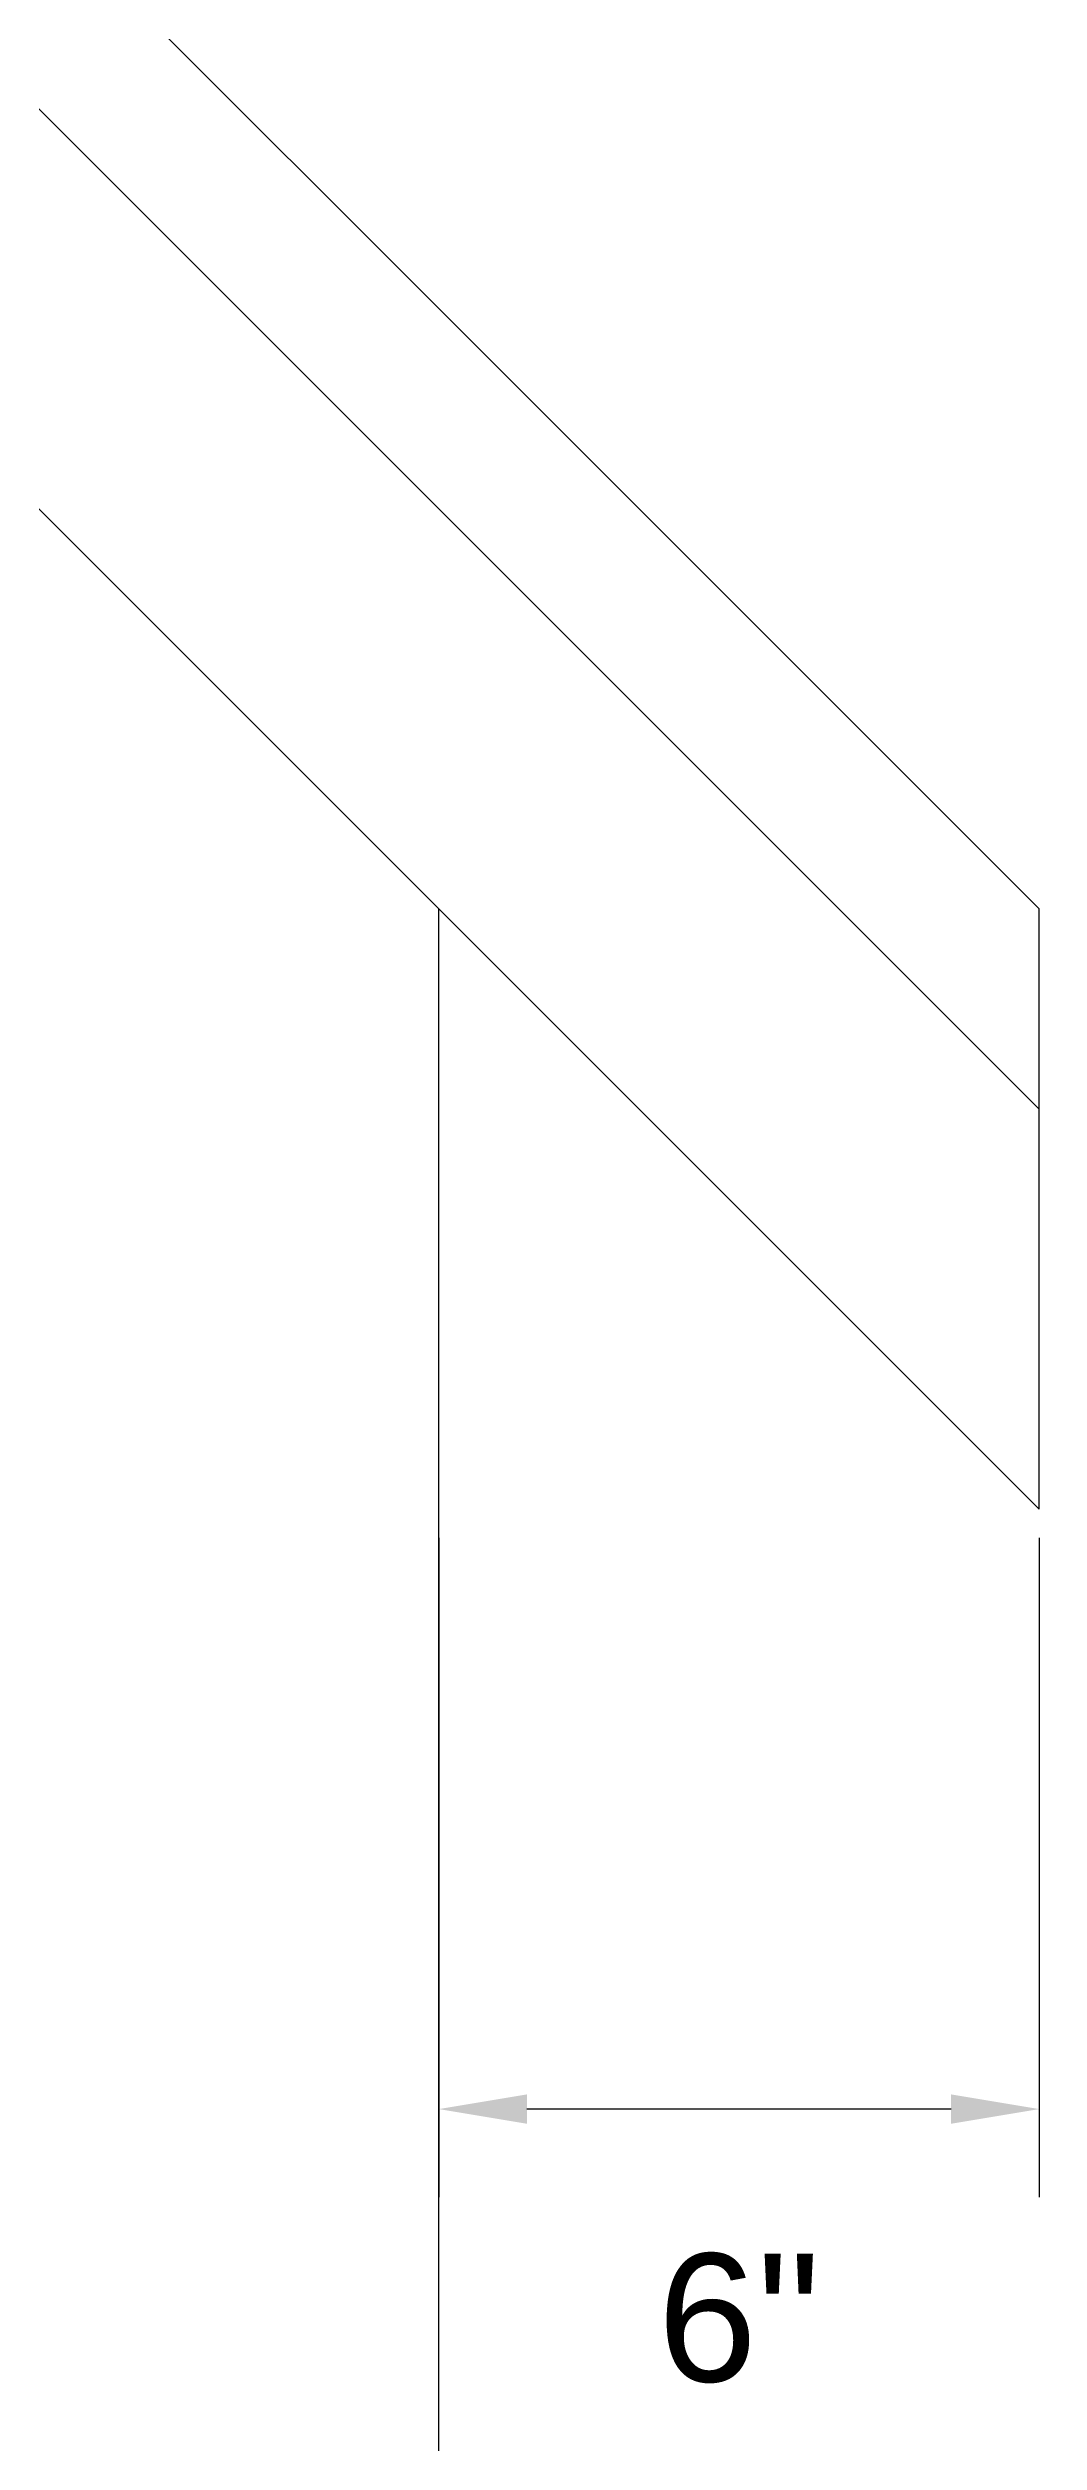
# Model space of a CAD drawing. Header units: inches. Extents: x -73 to 182, y -44 to 88.
# Drawn here: x 70.34 to 80.25, y 15.92 to 39.86 of the extents above; entities that cross this region are included whole.
import ezdxf

# ---------------------------------------------------------------- set-up
doc = ezdxf.new("R2010")
doc.units = ezdxf.units.IN
doc.header["$LTSCALE"] = 0.3
doc.header["$MEASUREMENT"] = 0
doc.layers.add('-Dimensions', color=7, linetype='Continuous')
doc.layers.add('Lines & Shapes', color=7, linetype='Continuous')
doc.styles.get("Standard").update_dxf_attribs({"font": 'arial.ttf'})
doc.dimstyles.new('Annotative', dxfattribs={"dimscale": 0, "dimtxt": 0.18, "dimasz": 0.18, "dimexe": 0.18, "dimexo": 0.0625, "dimgap": 0.09, "dimtad": 0, "dimtih": 1, "dimtoh": 1, "dimdec": 4, "dimzin": 0, "dimdsep": 46, "dimtxsty": 'Standard', "dimcen": 0.09, "dimadec": 0, "dimazin": 0, "dimtfac": 1, "dimtdec": 4, "dimtofl": 0, "dimtmove": 0, "dimatfit": 3, "dimfxl": 1, "dimtolj": 1, "dimtzin": 0, "dimarcsym": 0})

# ---------------------------------------------------------------- blocks, each defined once
blk = doc.blocks.new('*D30')
at = {"layer": '-Dimensions', "color": 0, "lineweight": -2, "transparency": 16777216}
for p, q in [((74.25, 24.962), (74.25, 18.37)), ((80.25, 24.962), (80.25, 18.37)), ((79.37, 19.25), (75.13, 19.25))]:
    blk.add_line(p, q, dxfattribs=at)
at = {"layer": '-Dimensions', "color": 0, "lineweight": 9, "transparency": 16777216}
for points in [[(75.13, 19.397), (75.13, 19.103), (74.25, 19.25)], [(79.37, 19.397), (79.37, 19.103), (80.25, 19.25)]]:
    blk.add_solid(points, dxfattribs=at)
at = {"layer": 'Defpoints', "color": 0, "lineweight": 9, "transparency": 16777216}
for p in [(74.25, 25.25), (80.25, 25.25), (74.25, 19.25)]:
    blk.add_point(p, dxfattribs=at)
at = {"layer": '-Dimensions', "color": 0, "transparency": 16777216, "insert": (77.25, 17.156), "char_height": 1.28, "attachment_point": 5}
blk.add_mtext('\\A1;6"', dxfattribs=at)

msp = doc.modelspace()

# ---------------------------------------------------------------- linework, layer by layer
at = {"layer": 'Lines & Shapes'}
for points in [[(80.25, 31.25), (50.25, 61.25)], [(20.25, 29.25), (50.25, 59.25), (80.25, 29.25)], [(50.25, 55.25), (80.25, 25.25)], [(74.25, 1.25), (74.25, 31.25)], [(80.25, 25.25), (80.25, 31.25)]]:
    msp.add_lwpolyline(points, dxfattribs=at)

# ---------------------------------------------------------------- dimensions: what is measured, and where the dimension line sits
at = {"layer": '-Dimensions'}
dim = msp.add_linear_dim(base=(74.25, 19.25), p1=(80.25, 25.25), p2=(74.25, 25.25), dimstyle='Annotative', override={"dimscale": 0, "dimtxt": 0.08, "dimasz": 0.055, "dimexe": 0.055, "dimexo": 0.018, "dimtad": 2, "dimtih": 0, "dimtoh": 0, "dimdec": 0, "dimlunit": 4, "dimtdec": 0, "dimtix": 0, "dimtofl": 0, "dimtmove": 0, "dimatfit": 3, "dimfrac": 2}, dxfattribs=at)
dim.commit()
dim.dimension.update_dxf_attribs({"geometry": '*D30', "text_midpoint": (77.25, 17.156)})

doc.saveas('drawing.dxf')
